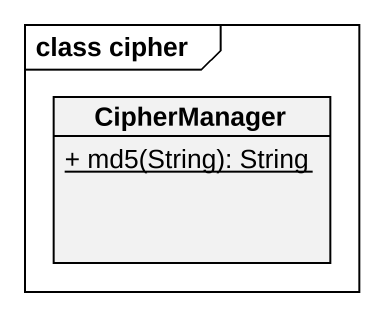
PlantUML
@startuml
mainframe class cipher
hide circle
hide empty members
skinparam classAttributeIconSize 0
class CipherManager {
  {static} + md5(String): String
}
@enduml
